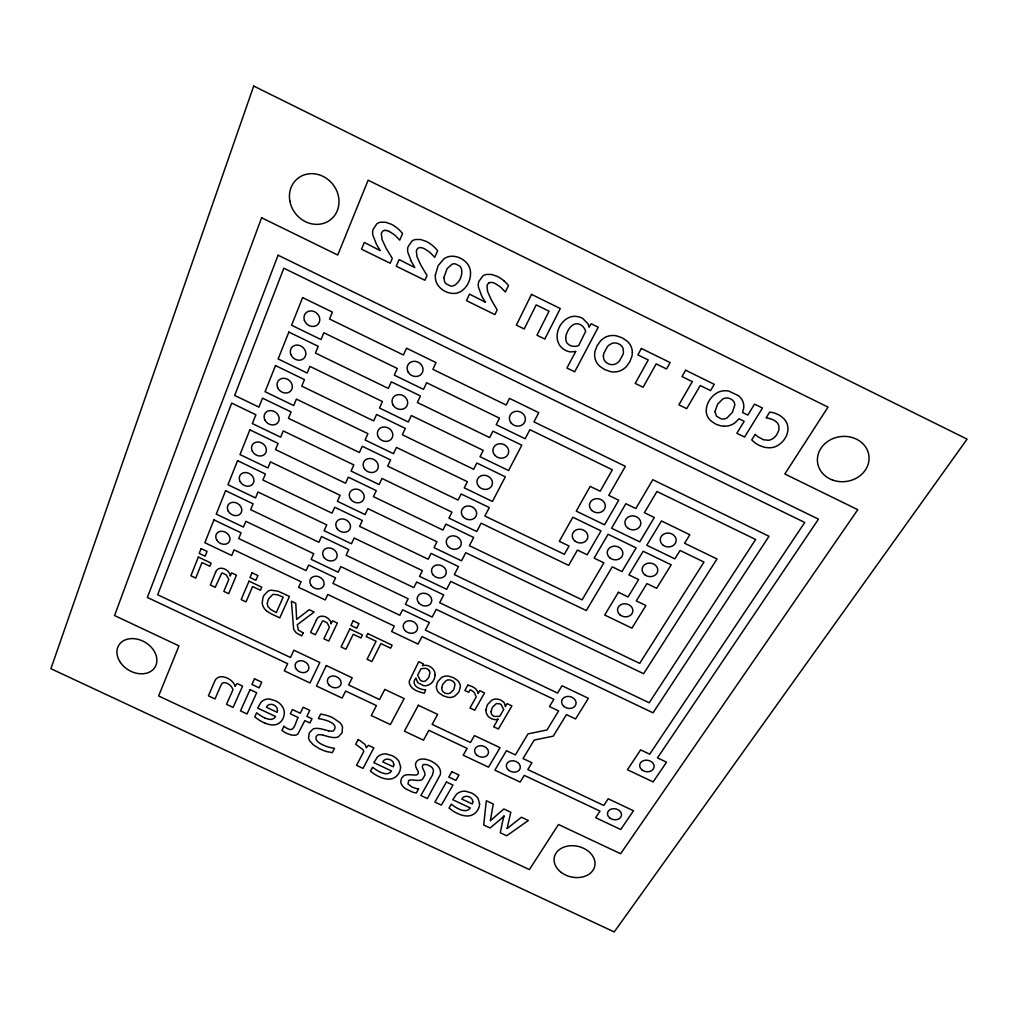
<?xml version="1.0" encoding="UTF-8"?>
<svg xmlns="http://www.w3.org/2000/svg" width="1018" height="1018" viewBox="0 0 1018 1018"><rect width="100%" height="100%" fill="white"/><g stroke="black" fill="none" stroke-linecap="round" stroke-linejoin="round"><path stroke-width="1.5" d="M490.358 820.559L493.259 803.991L486.311 800.733L483.703 825L490.103 828.003L498.616 820.89A102.067 79.811 19.1 0 0 503.961 816.003M507.117 828.423L510.781 812.237L503.846 808.966L490.472 820.61M418.525 789.039L416.324 792.958L414.059 792.551A20.869 16.186 19.1 0 1 412.621 792.144L405.508 788.721A13.87 10.74 19.2 0 1 403.726 787.245L402.644 786.074A10.46 8.08 19.3 0 1 401.576 784.458A9.696 7.495 19.3 0 1 400.761 781.519L401.588 778.146L403.637 775.92A8.271 6.388 19.4 0 1 405.635 775.042A10.282 7.953 19.3 0 1 408.205 774.711A25.195 19.38 19.1 0 1 411.196 774.813L413.27 774.978A14.965 11.669 19.5 0 0 415.306 775.029A5.217 4.047 19.3 0 0 416.947 774.736A2.596 2.011 19.2 0 0 417.787 774.138L418.156 773.476A3.576 2.774 19.3 0 0 418.245 772.293A9.315 7.228 19.5 0 0 417.66 770.575A39.88 30.756 20.4 0 0 417.329 769.888L416.718 768.705A16.11 12.585 18.7 0 1 415.84 766.707A9.022 7.037 19 0 1 415.522 764.531A7.215 5.624 19 0 1 415.624 763.653L416.184 762.215A8.182 6.375 19 0 1 417.889 760.357L418.207 760.141A8.119 6.337 19 0 1 419.696 759.466L420.994 759.148A9.442 7.368 19 0 1 422.457 759.008L424.659 759.135A15.028 11.694 18.9 0 1 426.478 759.466L429.749 760.522A22.841 17.739 18.9 0 1 431.925 761.528L435.386 763.678A15.143 11.783 18.8 0 1 437.549 765.638L438.771 767.203A12.432 9.684 18.8 0 1 439.903 769.366A13.005 10.116 18.8 0 1 440.463 771.631L440.527 772.777A15.346 11.949 18.9 0 1 440.361 774.533L427.356 798.57L420.892 795.529L432.561 774.838L433.452 770.639A7.533 5.866 18.9 0 0 433.235 769.659A6.604 5.141 18.8 0 0 431.976 767.547A7.05 5.484 18.8 0 0 431.11 766.719L427.064 764.62L423.781 764.48A2.812 2.189 18.9 0 0 423.017 764.963L422.826 765.192A3.678 2.863 18.9 0 0 422.381 766.783L422.406 766.999A10.155 7.928 18.7 0 0 422.966 768.768A41.827 32.843 17.5 0 0 423.386 769.71L423.87 770.69A14.99 11.631 19.4 0 1 424.684 772.777A10.613 8.233 19.3 0 1 424.964 775.016L422.495 779.317A7.597 5.892 19.1 0 1 420.218 780.246A9.226 7.177 19.2 0 1 417.66 780.412A40.44 31.736 19.6 0 1 415.026 780.208L412.774 779.979A10.345 7.979 19.1 0 0 410.75 779.928A4.861 3.754 19.2 0 0 409.109 780.31A2.939 2.265 19.3 0 0 408.625 780.602L408.014 783.924L411.781 786.901A22.472 17.484 19.1 0 0 418.525 789.026M575.704 351.477L566.924 368.02L574.699 371.825L598.228 327.223L591.203 323.762L589.129 326.918M235.196 686.145L237.092 683.536L242.589 686.119L233.097 707.421L226.518 704.329L233.02 689.619L231.76 687.188A9.938 7.686 27.5 0 0 229.953 685.152A8.882 6.872 27.4 0 0 226.874 683.205L224.482 682.62A3.423 2.66 27.5 0 0 223.591 682.696L222.509 683.167A5.981 4.632 27.4 0 0 221.479 684.312A20.525 15.906 26.9 0 0 220.741 685.776L215.014 698.933L208.423 695.841L214.429 681.895A28.619 22.192 26.9 0 1 215.332 680.049A9.925 7.686 27.6 0 1 216.376 678.726A11.198 8.678 27.5 0 1 216.923 678.255L217.788 677.67A8.64 6.693 27.6 0 1 218.73 677.237A8.78 6.808 27.6 0 1 221.44 676.715A9.747 7.546 27.6 0 1 224.393 677.11A13.323 10.307 27.5 0 1 230.335 679.935A12.572 9.735 27.5 0 1 234.191 684.058A11.313 8.755 27.5 0 1 235.094 686.094M507.231 828.474L521.407 817.238L528.329 820.495L506.684 835.778L500.283 832.775L502.37 822.646A107.615 82.153 11.6 0 1 504.075 816.054M575.577 351.414L570.882 351.884A11.707 10.982 16.2 0 1 568.935 351.604L566.326 350.739A15.397 14.481 16.1 0 1 560.943 346.909A14.074 13.234 16.3 0 1 559.556 345.127C553.092 334.922 560.18 319.461 571.645 316.649A13.883 13.094 15.9 0 1 576.213 316.407L576.977 316.509A15.995 15.079 15.9 0 1 582.729 318.443L587.882 323.711A12.636 11.923 15.7 0 1 588.989 326.842M723.887 426.211L724.689 426.224A15.423 13.985 -1.9 0 0 732.146 424.493L733.52 423.743A18.782 17.052 -1.9 0 0 735.492 422.368L739.004 418.767L744.183 421.312L736.854 433.261L744.565 437.04L762.469 408.027L754.529 404.121L747.823 415.077L742.58 412.494L743.7 408.142A17.777 16.135 -2.3 0 0 743.789 406.029L743.751 405.329A15.499 14.074 -2.5 0 0 741.104 398.382L740.646 397.822A17.688 16.059 -2.3 0 0 738.508 395.697L728.71 391.077A16.861 15.321 -2.2 0 0 725.096 390.747L724.218 390.772A15.066 13.692 -2.3 0 0 719.993 391.561A15.995 14.532 -2.3 0 0 717.626 392.541C710.806 396.231 705.818 403.942 706.237 411.806A15.906 14.443 -1.7 0 0 706.645 414.122A15.308 13.896 -1.7 0 0 708.235 417.698L708.681 418.36A16.886 15.321 -1.8 0 0 710.933 420.879L714.725 423.513A24.826 22.561 -2.6 0 0 717.308 424.722L720.629 425.766A17.344 15.741 -2 0 0 723.887 426.211M323.393 735.263L326.803 736.205A45.937 36.279 23.5 0 0 331.423 737.299L333.599 737.566A12.191 9.518 23 0 0 335.622 737.528A9.2 7.177 22.9 0 0 338.37 736.803L342.124 732.744L342.532 727.157A11.173 8.729 23 0 0 341.386 724.574A12.903 10.065 23.1 0 0 339.897 722.653L332.81 717.754A34.994 27.104 23.2 0 0 327.312 715.603A39.32 30.4 23.1 0 0 324.895 714.903L320.645 714.051L318.405 718.619C323.991 719.319 339.923 723.111 333.573 730.759A5.166 4.034 23.1 0 1 331.957 731.166L331.334 731.178A10.867 8.5 23.2 0 1 328.585 730.809M265.138 723.174L263.7 722.551A33.276 25.959 25.6 0 1 258.356 719.573L254.78 716.901L256.663 712.804A38.124 29.853 25.6 0 0 260.57 715.59A27.193 21.213 25.7 0 0 264.476 717.766M389.36 231.519L393.839 234.394A33.416 30.54 44 0 1 395.824 236.074L399.743 240.133L402.568 233.529A31.749 29.089 44.7 0 0 397.962 228.745A33.047 30.273 44.6 0 0 394.819 226.314A27.117 24.877 45 0 0 391.141 224.164L385.504 222.229L380.465 222.217A10.804 9.938 46.7 0 0 376.813 223.845L373.059 229.495A11.669 10.727 46.6 0 0 372.639 233.211A17.268 15.906 46.4 0 0 372.881 235.133L376.406 244.18A126.028 120.493 50.8 0 0 378.162 247.221L380.108 250.39M485.115 302.079L469.502 294.113L466.46 300.641L494.913 314.6L497.191 309.892L492.597 302.104A105.643 102.424 17.8 0 1 491.07 299.343L487.533 291.326L487.037 285.765A6.248 5.892 32.1 0 1 487.673 284.264L488.335 283.424A3.678 3.461 32.5 0 1 488.716 283.106M380.045 250.517L364.304 242.475L361.517 249.181L390.225 263.255L392.299 258.419L387.464 250.492A107.246 102.245 48.2 0 1 385.86 247.692L382.055 239.51L381.343 233.835A6.375 5.866 46.2 0 1 381.915 232.282L382.552 231.417A3.741 3.448 46.5 0 1 382.921 231.099A4.212 3.881 46.4 0 1 384.715 230.412M266.411 610.711L269.325 612.76A32.665 26.57 28.2 0 0 272.697 614.528L279.785 617.901L289.43 596.408L278.016 591.191L271.233 590.186A10.193 8.246 28.3 0 0 268.001 591.14L263.967 595.339A24.725 20.016 27.6 0 0 262.911 597.757L262.237 602.936A13.387 10.816 28.1 0 0 262.86 605.672A11.325 9.137 28.2 0 0 266.398 610.724M485.179 301.952L483.321 298.834A124.005 120.824 16.7 0 1 481.654 295.856L478.435 286.987A16.95 15.995 32.1 0 1 478.282 285.104A11.453 10.791 32.8 0 1 478.829 281.477L482.825 275.98A10.6 9.989 33 0 1 486.566 274.415L491.656 274.453L497.28 276.387A26.633 24.992 31.5 0 1 500.92 278.512A32.474 30.413 31.4 0 1 503.999 280.892M411.259 261.295L407.836 252.311A17.141 15.957 42.8 0 1 407.62 250.39A11.58 10.765 43.1 0 1 408.091 246.7L411.921 241.113A10.727 9.964 43.3 0 1 415.599 239.497L420.65 239.523L426.3 241.457A26.926 24.941 41.5 0 1 429.965 243.595A32.818 30.336 41.1 0 1 433.083 246A31.533 29.153 41.2 0 1 437.651 250.772L434.711 257.325L430.843 253.291A33.187 30.616 40.5 0 0 428.871 251.624L424.417 248.748A12.229 11.338 42 0 0 421.974 247.819A6.299 5.853 42.6 0 0 419.772 247.628A4.187 3.894 42.9 0 0 417.953 248.316A3.716 3.448 43 0 0 417.584 248.647L416.935 249.499A6.324 5.879 42.7 0 0 416.337 251.026L416.986 256.663L420.701 264.795A106.483 102.525 41.5 0 0 422.279 267.581L427.026 275.471L424.888 280.255L396.269 266.22L399.132 259.577L414.835 267.594L412.977 264.311A125.061 120.875 44.1 0 1 411.259 261.295M429.392 670.913L429.698 671.664A6.426 5.217 20.3 0 1 429.914 672.771L429.011 676.741A22.829 18.515 21.1 0 1 428.463 677.823L425.804 680.749A5.675 4.594 20.3 0 1 424.875 681.169L424.162 681.347A3.678 2.978 20.2 0 1 422.025 681.131L421.554 680.927A5.294 4.288 20.2 0 1 420.141 680.024L417.634 675.188L421.083 668.673L425.435 668.342A5.51 4.479 20.2 0 1 427.407 669.017L427.916 669.335A4.263 3.461 20.2 0 1 429.392 670.913M264.489 717.754A15.359 11.923 25.6 0 0 267.899 719.026L269.108 719.268A7.966 6.172 25.5 0 0 270.979 719.344A6.63 5.141 25.5 0 0 272.977 718.873L273.295 718.721A7.062 5.472 25.5 0 0 274.16 718.174L275.585 716.507L257.707 708.121L260.761 702.56A16.708 12.967 25.3 0 1 262.606 700.868L264.642 699.735A10.714 8.322 25.6 0 1 266.283 699.239A10.574 8.208 25.6 0 1 269.808 699.099L275.522 700.817A14.379 11.16 25.5 0 1 280.014 703.807A12.954 10.053 25.5 0 1 282.52 706.81C286.885 713.274 282.788 723.773 274.847 724.803A12.89 9.976 25.4 0 1 271.539 724.88L269.439 724.536A21.365 16.593 25.5 0 1 265.138 723.174M328.585 730.822A53.33 42.311 23.7 0 1 325.887 730.122A59.349 45.288 22.7 0 0 320.492 728.773L318.15 728.43A13.794 10.689 23.3 0 0 315.949 728.392A9.137 7.088 23.4 0 0 312.997 729.079L309.307 732.82L308.543 737.948A10.804 8.373 23.3 0 0 309.574 740.659L313.188 744.731L318.901 748.408A36.572 28.606 23 0 0 320.594 749.235A34.167 26.697 23 0 0 326.803 751.602L332.326 752.633L334.515 748.319L329.921 747.454A30.616 23.948 23 0 1 322.871 744.909A20.818 16.224 23 0 1 319.779 743.216L318.43 742.237A9.556 7.419 23.1 0 1 317.323 741.18L317.082 740.913A5.93 4.594 23.2 0 1 316 738.877L316.051 737.007A7.037 5.459 23.1 0 1 316.458 736.116L317.896 734.92A4.925 3.817 23.2 0 1 318.723 734.716L320.339 734.691A15.385 11.885 23.1 0 1 323.393 735.263M386.916 230.577A12.305 11.313 45.5 0 1 389.36 231.519M384.715 230.399A6.337 5.841 46.2 0 1 386.916 230.602M503.986 280.917A31.189 29.217 31.4 0 1 508.478 285.613L505.361 292.051L501.569 288.069A32.843 30.667 31.1 0 0 499.622 286.402L495.206 283.564A12.089 11.376 31.7 0 0 492.776 282.635A6.223 5.866 32.2 0 0 490.561 282.431A4.136 3.907 32.5 0 0 488.716 283.106M769.723 418.563A19.266 17.217 -4 0 1 773.451 420.001A12.903 11.542 -4.5 0 1 776.747 422.305A9.417 8.424 -4.8 0 1 778.732 425.486L779.012 428.998A12.292 11.007 -4.6 0 1 778.643 430.716L776.849 434.47A15.27 13.679 -4.3 0 1 773.985 437.791L771.809 439.242A9.429 8.437 -4.4 0 1 770.893 439.649A8.984 8.029 -4.4 0 1 768.45 440.272L763.462 439.751L758.003 436.773A31.609 28.339 -6.2 0 1 755.216 434.33L751.729 439.941L754.771 442.652A26.43 23.669 -5.1 0 0 759.899 445.655L763.373 446.94A21.76 19.469 -4.8 0 0 766.02 447.526L768.654 447.767A16.326 14.583 -4.5 0 0 772.942 447.386A14.761 13.183 -4.4 0 0 775.423 446.635C784.102 443.097 790.668 432.268 786.85 423.106A17.421 15.588 -4.8 0 0 783.58 418.436L781.048 416.311A20.105 17.98 -4.6 0 0 778.274 414.644A23.834 21.302 -4.2 0 0 769.684 412.074L766.083 417.902A21.709 19.393 -3.8 0 1 769.71 418.576M472.785 801.637L472.314 804.004L461.765 799.041C464.221 794.116 472.683 796.305 472.785 801.637M714.941 411.666L716.583 416.273L721.253 418.869A7.317 6.63 -1.7 0 0 724.752 418.831L725.198 418.716A8.704 7.902 -1.7 0 0 726.941 418.004L732.451 412.303L734.805 405.011A8.793 7.991 -2.4 0 0 734.525 403.281L734.385 402.886A7.342 6.668 -2.5 0 0 732.222 399.909L731.077 399.171A9.9 8.997 -2.3 0 0 729.779 398.572L728.455 398.178A7.342 6.668 -2.5 0 0 724.918 398.229L724.485 398.343A8.729 7.928 -2.4 0 0 722.716 399.069L717.588 404.248L714.941 411.666M632.343 352.215L632.28 353.92A20.029 18.757 9.6 0 1 631.86 356.554L629.76 361.861L626.401 366.531A20.169 18.871 9.8 0 1 624.403 368.351L622.24 369.814A15.83 14.786 9.4 0 1 614.948 371.952L614.07 371.964A17.484 16.352 9.4 0 1 610.456 371.595L604.845 369.649L600.035 366.493A17.573 16.441 9.7 0 1 597.642 363.897L597.146 363.21A16.034 14.99 9.9 0 1 594.69 356.3L594.677 353.755A20.016 18.718 9.3 0 1 595.059 351.134L597.082 345.815L600.391 341.081A20.195 18.897 9.1 0 1 602.376 339.223L604.539 337.721A15.855 14.863 9.5 0 1 611.894 335.507L612.785 335.495A17.51 16.39 9.5 0 1 616.45 335.838L622.138 337.811L626.999 341.03A17.599 16.466 9.2 0 1 629.404 343.664L629.887 344.364A16.072 15.041 9 0 1 632.293 351.375L632.343 352.215M400.596 766.885C400.608 772.611 396.295 778.414 390.403 779.037A12.789 9.913 20.4 0 1 387.056 779.075L384.944 778.732A21.213 16.479 20.4 0 1 380.643 777.37L379.218 776.747A33.034 25.768 20.4 0 1 373.95 773.807L370.463 771.173L372.563 767.216A37.844 29.637 20.3 0 0 376.38 769.964A26.99 21.06 20.4 0 0 380.248 772.102A15.245 11.847 20.5 0 0 383.646 773.362L384.855 773.604A7.915 6.133 20.4 0 0 386.751 773.693A6.579 5.103 20.4 0 0 388.812 773.247L389.13 773.107A7.011 5.434 20.4 0 0 390.034 772.586L391.561 770.982L373.861 762.66L377.22 757.29A16.581 12.865 20.2 0 1 379.18 755.661L381.292 754.567A10.638 8.259 20.4 0 1 382.984 754.109A10.498 8.157 20.4 0 1 386.573 754.007L392.274 755.725A14.277 11.083 20.4 0 1 396.676 758.665A12.865 9.989 20.4 0 1 399.069 761.604L400.596 766.885M277.456 710.36L277.163 712.32L266.449 707.281C268.739 701.656 277.723 704.863 277.456 710.36M436.429 686.361L436.442 687.354A10.918 8.831 19 0 0 437.193 690.229A9.989 8.068 19 0 0 439.331 693.182L443.364 695.867L448.073 697.33A9.964 8.055 18.9 0 0 451.89 697.203A10.88 8.806 18.9 0 0 454.83 696.07L458.304 692.736A21.429 17.344 19.4 0 0 459.194 691.197L460.327 686.666A10.969 8.882 18.9 0 0 459.78 683.778A9.964 8.068 18.9 0 0 457.438 680.342L453.354 677.632L448.582 676.143A9.951 8.055 19 0 0 444.739 676.27A11.007 8.92 19 0 0 441.379 677.695L438.109 681.207A21.327 17.255 18.5 0 0 437.307 682.773L436.429 686.361M441.736 687.964L441.761 688.893A6.579 5.319 18.9 0 0 442.054 690.051L442.296 690.573A4.988 4.034 19 0 0 444.09 692.495L444.65 692.825A6.426 5.192 19 0 0 445.566 693.233L445.884 693.347A4.988 4.034 19 0 0 448.607 693.576L449.192 693.436A6.528 5.281 19 0 0 450.363 692.978L453.379 690.013A20.729 16.797 19.6 0 0 454.003 688.931L454.97 684.643A6.401 5.192 19 0 0 454.69 683.511L454.575 683.243A5.001 4.059 18.9 0 0 452.895 681.233L450.49 680.1A5.001 4.059 18.9 0 0 447.755 680.011L447.462 680.088A6.452 5.217 18.9 0 0 446.304 680.533L443.148 683.778A20.564 16.632 18.3 0 0 442.563 684.885L441.736 687.964M603.407 355.944L603.458 357.382A8.78 8.208 9.7 0 0 603.738 358.718A8.068 7.533 9.8 0 0 606.843 362.93L607.657 363.426A9.989 9.34 9.6 0 0 608.98 364.037L609.438 364.189A8.208 7.673 9.7 0 0 614.427 364.329A8.793 8.22 9.7 0 0 616.183 363.63L617.862 362.51A13.641 12.776 10.1 0 0 619.466 360.97L623.054 354.391A13.896 13.018 10 0 0 623.461 352.241L623.067 348.487A7.622 7.139 9 0 0 621.744 346.184A8.755 8.195 9.2 0 0 619.249 344.186A10.193 9.544 9.3 0 0 617.913 343.562A8.818 8.259 9.2 0 0 615.152 342.951A7.673 7.19 9.2 0 0 611.971 343.397L608.968 345.127A13.908 13.005 8.7 0 0 607.377 346.68L603.827 353.297A13.819 12.916 8.9 0 0 603.445 355.435L603.407 355.944M393.775 764.76L393.419 766.796L382.755 761.922C385.16 756.705 393.877 759.326 393.775 764.76M267.327 603.407L267.658 605.837A5.777 4.67 28.1 0 0 268.179 606.906L270.877 609.604L276.298 612.569L283.169 597.172L277.812 594.843L273.74 594.347A5.612 4.543 28.2 0 0 272.659 594.614L268.828 598.533A26.226 21.225 27.3 0 0 268.128 600.06L267.327 603.407M565.703 337.734L565.957 340.559A7.47 7.011 16 0 0 567.102 342.977A7.011 6.592 16 0 0 568.375 344.3L569.151 344.86A8.768 8.233 15.9 0 0 572.409 346.145A10.714 10.078 15.9 0 0 574.47 346.349A11.554 10.88 15.9 0 0 578.669 345.586L585.655 331.372A12.801 12.051 16.1 0 0 583.836 327.643L583.085 326.727A9.404 8.869 15.7 0 0 580.336 324.64L579.077 324.131A6.961 6.566 15.6 0 0 574.852 324.068L574.445 324.208A8.424 7.94 15.4 0 0 572.829 325.009L571.251 326.218A15.397 14.481 14.5 0 0 569.749 327.872L568.349 329.947A27.97 26.264 12.7 0 0 567.395 331.728L566.288 334.566A17.013 15.995 14.4 0 0 565.893 336.194L565.703 337.734M435.284 275.28L435.424 278.652A16.326 15.257 37.6 0 0 435.946 281.07A14.863 13.883 37.6 0 0 437.676 284.824C441.227 290.232 447.78 293.655 454.257 293.426A15.448 14.43 37.3 0 0 458.991 292.382A16.53 15.435 37.5 0 0 461.154 291.275C467.402 287.216 470.965 279.466 470.52 272.086A17.001 15.906 38 0 0 469.909 268.777A15.219 14.252 37.9 0 0 467.707 264.235C463.852 258.979 457.12 255.696 450.58 256.294A14.672 13.743 38.3 0 0 446.647 257.338A16.81 15.741 38 0 0 443.823 258.954L438.173 265.609L435.284 275.28M485.955 709.813L485.942 710.322A12.878 10.371 16.4 0 0 486.26 712.791L487.24 715.043A8.729 7.024 16.5 0 0 489.633 717.575L490.536 718.161A10.854 8.742 16.5 0 0 491.999 718.899L494.621 719.599A5.879 4.721 16.5 0 0 496.657 719.497L498.196 718.975L493.666 726.763L498.4 729.015L511.901 705.907L507.117 703.629L505.361 706.645L504.457 703.26A6.872 5.548 16.4 0 0 503.185 701.707L501.352 700.435A10.778 8.691 16.5 0 0 499.825 699.735L497.904 699.188A7.622 6.159 16.5 0 0 494.672 699.175L493.336 699.544A10.549 8.513 16.4 0 0 491.669 700.333L487.915 704.163A23.745 19.113 15.9 0 0 487.075 705.69L485.955 709.813M443.899 277.558L444.548 281.592A6.477 6.044 37.4 0 0 446.304 283.946L450.376 285.943A6.528 6.095 37.3 0 0 453.659 285.74C459.551 282.877 463.012 275.064 461.459 268.739A6.553 6.146 38.1 0 0 459.538 265.94L455.428 263.929A6.541 6.121 38.2 0 0 452.132 264.146L447.106 268.612L443.899 277.558M491.07 711.582L491.058 712.193A6.782 5.459 16.4 0 0 491.249 713.313L491.669 714.292A4.225 3.398 16.5 0 0 493.196 715.807A4.912 3.957 16.5 0 0 494.659 716.443L499.736 716.316L503.732 709.444L501.111 704.71A5.497 4.428 16.5 0 0 499.723 703.807L496.364 703.565L492.928 706.746A24.686 19.851 15.6 0 0 492.114 708.172L491.07 711.582M479.593 804.016C479.376 809.781 474.77 815.303 468.904 815.876A12.763 9.836 17 0 1 465.519 815.889L463.394 815.545A21.162 16.352 17 0 1 459.105 814.184L457.693 813.56A32.97 25.577 16.9 0 1 452.463 810.646L449.04 808.038L451.292 804.169A37.781 29.407 16.8 0 0 455.059 806.892A26.939 20.894 17 0 0 458.876 809.017A15.206 11.758 17.1 0 0 462.274 810.264L463.483 810.506A7.902 6.083 17.1 0 0 465.404 810.608A6.566 5.065 17.1 0 0 467.491 810.188L467.809 810.048A6.999 5.383 17.1 0 0 468.738 809.539L470.341 807.974L452.755 799.715L456.331 794.46A16.555 12.776 16.9 0 1 458.354 792.882L460.53 791.826A10.613 8.195 17.1 0 1 462.261 791.368A10.473 8.093 17.1 0 1 465.875 791.291L471.563 793.009A14.252 10.994 17 0 1 475.915 795.936A12.84 9.913 17 0 1 478.231 798.825L479.593 804.016M435.106 675.074C434.826 679.935 431.352 684.999 426.275 685.661A7.775 6.286 20.2 0 1 423.526 685.585L417.698 682.62L415.942 678.026C410.089 685.089 419.556 689.797 425.639 689.81L424.404 693.233C418.767 691.896 411.666 689.95 409.554 683.892A9.773 7.889 20.3 0 1 409.376 680.838L418.742 661.687L423.412 663.901L422.445 665.721C428.324 663.698 435.488 668.75 435.106 675.074M253.698 86.059L50.9 668.699L614.236 931.941L967.1 439.14L253.698 86.059M261.601 217.75L114.563 615.559L178.977 645.883L158.617 695.981L529.373 869.588L558.488 824.504L620.598 853.733L857.767 509.7L784.827 473.981L828.016 407.111L368.134 180.199L337.747 255.034L261.601 217.75M278.092 255.2L147.356 597.464L287.636 663.672L284.315 670.849L310.032 682.976L319.83 662.489L293.858 650.222L290.499 657.488L157.675 594.741L231.71 403.103L255.887 414.746L252.362 423.577L280.65 437.18L283.233 430.919L353.831 464.908L351.057 471.054L379.103 484.555L381.954 478.447L451.979 512.156L448.951 518.149L476.768 531.549L481.12 523.201L568.668 565.372L577.435 550.064L587.182 554.772L601.014 530.862L572.829 517.233L559.302 541.321L569.062 546.03L564.366 554.314L484.873 516.011L489.289 507.549L461.167 493.984L458.087 500.08L387.693 466.142L390.581 459.932L362.243 446.266L359.418 452.514L288.45 418.296L291.084 411.946L262.504 398.153L258.928 407.111L234.674 395.429L283.831 268.218L804.742 522.476L649.7 754.185L640.615 749.872L627.444 769.735L653.111 781.913L666.535 762.189L657.475 757.888L818.459 519.167L278.092 255.2M201.131 548.6L199.21 553.41L205.127 556.222L207.048 551.412L201.131 548.6M198.345 557.075L190.888 575.781L195.761 578.084L201.997 562.547L209.848 566.262L211.12 563.145L198.345 557.075M213.945 519.893L204.847 542.721L231.71 555.497L234.025 549.873L301.086 581.762L298.592 587.284L325.251 599.958L327.809 594.474L394.348 626.121L391.625 631.516L418.08 644.089L421.986 636.594L553.843 699.315L549.478 706.556L558.627 710.895L546.997 729.97L528.011 733.889L515.375 754.923L506.442 750.699L494.863 770.155L520.147 782.078L524.245 775.36L600.009 811.117L595.657 817.696L620.726 829.517L633.489 810.761L608.179 798.799L603.763 805.454L527.795 769.57L531.956 762.762L523.023 758.55L534.246 740.035L553.232 736.154L566.453 714.623L575.59 718.962L588.391 698.31L562.025 685.75L557.61 693.08L425.359 630.117L429.329 622.52L402.606 609.795L399.845 615.266L332.962 583.416L335.571 577.842L308.645 565.015L306.113 570.627L238.721 538.535L241.075 532.821L213.945 519.893M225.602 490.676L216.261 514.115L243.455 527.082L245.847 521.318L313.748 553.703L311.19 559.378L338.18 572.243L340.814 566.606L408.193 598.749L405.393 604.285L432.179 617.061L436.188 609.362L653.034 712.829L769.023 536.282L652.793 479.694L635.83 508.529L625.866 503.694L611.576 528.215L639.749 541.856L654.332 517.5L644.381 512.678L656.941 491.49L755.649 539.489L649.217 702.776L439.649 602.72L443.721 594.919L416.667 581.991L413.83 587.602L346.107 555.255L348.78 549.542L321.51 536.511L318.914 542.276L250.657 509.674L253.088 503.808L225.602 490.676M237.576 460.67L227.968 484.746L255.518 497.917L257.974 491.987L326.753 524.894L324.118 530.722L351.452 543.79L354.162 538.013L422.394 570.653L419.531 576.341L446.647 589.307L450.77 581.405L643.618 673.7L717.016 558.971L684.567 543.243L689.835 534.73L661.445 520.962L646.786 545.266L674.87 558.857L680.075 550.471L703.985 562.063L639.698 663.367L454.321 574.585L458.507 566.568L431.11 553.436L428.184 559.213L359.596 526.357L362.332 520.478L334.718 507.244L332.046 513.161L262.911 480.038L265.405 474.019L237.576 460.67M249.868 429.838L240.006 454.575L267.912 467.962L270.432 461.867L340.101 495.308L337.403 501.289L365.093 514.574L367.867 508.631L436.989 541.805L434.037 547.633L461.51 560.816L465.735 552.698L586.304 610.571L612.238 566.861L621.96 571.543L636.148 547.862L608.051 534.272L594.156 558.131L603.89 562.827L582.118 599.844L469.387 545.686L473.688 537.466L445.935 524.117L442.932 530.047L373.453 496.657L376.266 490.625L348.296 477.162L345.547 483.245L275.509 449.587L278.067 443.403L249.868 429.838M275.496 365.577L265.074 391.714L293.731 405.546L296.391 399.107L367.931 433.668L365.08 439.98L393.495 453.697L396.422 447.424L467.377 481.692L464.259 487.864L492.457 501.467L505.322 476.806L476.831 463.012L473.663 469.273L402.326 434.775L405.304 428.4L376.584 414.491L373.682 420.918L301.761 386.14L304.458 379.599L275.496 365.577M288.858 332.072L278.143 358.947L307.181 373.021L309.917 366.404L382.424 401.537L379.498 408.027L408.294 421.986L411.31 415.535L483.219 450.376L480.012 456.713L508.58 470.545L521.814 445.184L492.928 431.161L489.671 437.6L417.38 402.517L420.447 395.964L391.319 381.826L388.342 388.431L315.44 353.055L318.227 346.324L288.858 332.072M302.613 297.587L291.581 325.251L321.026 339.554L323.839 332.746L397.338 368.491L394.322 375.171L423.526 389.36L426.618 382.73L499.507 418.169L496.211 424.684L525.161 438.758L529.894 429.685L612.34 469.794L600.175 491.223L590.173 486.375L576.252 511.125L604.514 524.804L618.728 500.232L608.739 495.384L625.37 466.346L533.966 421.859L538.776 412.659L509.496 398.394L506.15 405.024L432.866 369.343L436.009 362.586L406.5 348.207L403.433 355.002L329.527 319.016L332.39 312.093L302.613 297.587M215.549 572.37L210.37 585.006L215.243 587.322L221.619 573.325A2.176 1.756 30.8 0 1 222.395 573.058L226.34 574.966L228.808 579.458L223.833 591.394L228.694 593.698L236.469 575.17L231.57 572.841L230.221 576.086C229.966 569.227 218.107 564.43 215.549 572.37M252.019 572.778L249.995 577.524L255.874 580.324L257.91 575.577L252.019 572.778M249.041 581.138L241.164 599.602L246.025 601.892L252.604 586.559L260.43 590.262L261.766 587.182L249.041 581.138M254.487 678.764L251.93 684.452L259.132 687.837L261.715 682.162L254.487 678.764M250.059 689.631L240.49 710.882L247.056 713.974L256.689 692.749L250.059 689.631M303.097 632.903L301.722 635.894L296.123 632.789L293.655 629.315L291.402 601.244L295.78 603.318L296.658 619.415L309.23 609.706L314.155 612.047L297.269 624.759L298.376 630.053L303.097 632.903M316.318 620.166L310.566 632.471L315.389 634.761L322.413 621.145A2.151 1.743 25.7 0 1 323.202 620.878L327.109 622.774L329.425 627.19L323.915 638.795L328.738 641.086L337.352 623.054L332.492 620.751L330.99 623.894C330.863 616.972 319.079 612.543 316.318 620.166M283.92 726.279L281.948 730.44L283.386 731.446A24.814 19.317 24.5 0 0 284.06 731.878A27.041 21.073 24.5 0 0 287.241 733.596L291.861 735.174L295.525 735.161A6.668 5.166 24.4 0 0 296.518 734.831A6.859 5.306 24.4 0 0 297.981 733.825L304.815 720.617L309.917 723.009L311.992 718.759L306.889 716.354L309.79 710.36L303.16 707.243L300.272 713.249L292.37 709.533L290.334 713.809L298.223 717.525C295.691 720.4 294.838 732.68 288.107 728.863A16.072 12.496 24.6 0 1 285.893 727.641A21.442 16.708 24.6 0 1 283.92 726.279M326.307 665.556L316.458 686.005L342.099 698.094L345.611 691.044L376.431 705.589L371.265 715.565L390.39 724.587L404.146 698.552L384.791 689.402L379.549 699.544L348.652 684.949L352.203 677.797L326.307 665.556M353.17 620.827L350.93 625.446L356.758 628.221L359.01 623.601L353.17 620.827M349.823 628.971L341.106 646.939L345.916 649.229L353.208 634.29L360.957 637.968L362.433 634.965L349.823 628.971M531.511 294.393L516.368 325.124L524.219 328.967L536.193 304.878L549.058 311.203L536.957 335.215L544.795 339.07L560.294 308.556L531.511 294.393M367.714 633.578L366.226 636.594L376.075 641.276L367.078 659.257L371.888 661.522L380.923 643.58L390.607 648.173L392.134 645.183L367.714 633.578M358.043 739.73L355.702 744.273L362.866 749.579A7.737 6.006 21.7 0 1 363.744 751.526L356.529 765.332L363.044 768.386L373.861 747.848L368.427 745.291L366.353 747.797L365.996 746.69A9.493 7.393 21.8 0 0 364.686 744.196L359.825 740.468A13.463 10.46 21.8 0 0 358.234 739.793L358.043 739.73M418.334 705.258L404.401 731.191L423.475 740.175L428.883 730.339L467.122 748.395L463.203 755.216L488.538 767.165L500.054 747.683L474.464 735.594L470.494 742.504L432.154 724.396L437.651 714.394L418.334 705.258M641.404 348.461L637.879 354.875L648.237 359.965L635.207 383.404L643.071 387.26L656.19 363.871L666.535 368.961L670.149 362.612L641.404 348.461M467.847 685.101L464.857 690.471L468.7 692.291L470.061 689.848A5.459 4.416 17.9 0 1 471.194 690.28L473.052 691.4A7.062 5.701 17.9 0 1 474.426 692.787L476.233 696.885L469.972 707.994L474.732 710.246L484.555 692.927L479.758 690.649L478.04 693.678C477.735 688.473 472.225 686.221 467.847 685.101M451.877 771.695L448.785 777.065L455.873 780.412L458.978 775.029L451.877 771.695M446.444 781.989L434.902 802.108L441.367 805.136L452.972 785.056L446.444 781.989M685.636 370.221L681.984 376.558L692.316 381.635L678.866 404.82L686.705 408.663L700.231 385.529L710.551 390.607L714.267 384.32L685.636 370.221M618.41 592.285L604.679 615.05L631.923 628.131L645.934 605.532L636.301 600.9L646.939 583.594L656.635 588.277L671.193 564.812L643.172 551.26L628.908 574.89L638.617 579.586L628.042 596.93L618.41 592.285M289.825 200.89A26.366 23.707 51.2 0 0 330.201 219.977A26.366 23.707 51.2 0 0 322.617 176.178A26.366 23.707 51.2 0 0 289.825 200.89M832.52 480.012A25.895 22.6 -7.8 0 0 868.952 456.039A25.895 22.6 -7.8 0 0 828.219 441.099A25.895 22.6 -7.8 0 0 832.52 480.012M561.402 872.541A20.691 15.664 12.8 0 0 594.716 866.28A20.691 15.664 12.8 0 0 567.522 846.111A20.691 15.664 12.8 0 0 561.402 872.541M120.417 662.463A21.162 16.161 30.8 0 0 154.914 667.324A21.162 16.161 30.8 0 0 135.419 638.82A21.162 16.161 30.8 0 0 120.417 662.463M609.922 818.09A7.101 5.497 11.2 0 0 621.425 815.762A7.101 5.497 11.2 0 0 612.136 808.826A7.101 5.497 11.2 0 0 609.922 818.09M478.727 486.388A7.877 6.948 20.9 0 0 491.987 485.331A7.877 6.948 20.9 0 0 483.385 475.291A7.877 6.948 20.9 0 0 478.727 486.388M290.919 354.684A8.182 7.151 38.9 0 0 304.318 357.942A8.182 7.151 38.9 0 0 299.025 345.306A8.182 7.151 38.9 0 0 290.919 354.684M277.634 387.616A8.055 6.961 37.2 0 0 290.83 390.848A8.055 6.961 37.2 0 0 285.562 378.518A8.055 6.961 37.2 0 0 277.634 387.616M240.133 481.578A7.711 6.426 33.7 0 0 252.846 483.919A7.711 6.426 33.7 0 0 246.84 472.67A7.711 6.426 33.7 0 0 240.133 481.578M328.865 684.783A7.126 5.675 23.9 0 0 340.686 684.961A7.126 5.675 23.9 0 0 333.217 675.977A7.126 5.675 23.9 0 0 328.865 684.783M296.365 669.208A7.139 5.675 25.4 0 0 308.263 670.099A7.139 5.675 25.4 0 0 301.366 660.72A7.139 5.675 25.4 0 0 296.365 669.208M476.526 754.86A7.088 5.599 16.8 0 0 488.246 753.753A7.088 5.599 16.8 0 0 479.872 745.749A7.088 5.599 16.8 0 0 476.526 754.86M508.606 770.155A7.088 5.574 15.4 0 0 520.16 768.374A7.088 5.574 15.4 0 0 511.24 760.853A7.088 5.574 15.4 0 0 508.606 770.155M642.142 770.041A7.291 5.764 9.7 0 0 654.027 767.521A7.291 5.764 9.7 0 0 644.559 760.331A7.291 5.764 9.7 0 0 642.142 770.041M563.819 706.403A7.355 5.968 13.1 0 0 575.933 704.392A7.355 5.968 13.1 0 0 566.81 696.503A7.355 5.968 13.1 0 0 563.819 706.403M337.06 528.596A7.622 6.439 27.9 0 0 349.798 529.322A7.622 6.439 27.9 0 0 342.582 518.913A7.622 6.439 27.9 0 0 337.06 528.596M311.126 585.363A7.419 6.108 27.1 0 0 323.482 586.164A7.419 6.108 27.1 0 0 316.382 576.188A7.419 6.108 27.1 0 0 311.126 585.363M364.419 468.7A7.826 6.795 29 0 0 377.551 469.349A7.826 6.795 29 0 0 370.221 458.469A7.826 6.795 29 0 0 364.419 468.7M393.024 404.948A8.055 7.177 30.6 0 0 406.602 406.424A8.055 7.177 30.6 0 0 399.985 394.64A8.055 7.177 30.6 0 0 393.024 404.948M591.865 510.502A7.966 7.024 11.6 0 0 605.074 507.766A7.966 7.024 11.6 0 0 595.237 498.807A7.966 7.024 11.6 0 0 591.865 510.502M620.216 615.025A7.711 6.515 9.9 0 0 632.751 611.882A7.711 6.515 9.9 0 0 622.672 604.005A7.711 6.515 9.9 0 0 620.216 615.025M663.367 545.394A7.991 6.935 6.5 0 0 676.117 541.118A7.991 6.935 6.5 0 0 665.148 533.508A7.991 6.935 6.5 0 0 663.367 545.394M574.648 540.774A7.851 6.833 12.8 0 0 587.628 538.153A7.851 6.833 12.8 0 0 577.893 529.385A7.851 6.833 12.8 0 0 574.648 540.774M216.885 540.253A7.495 6.108 32.1 0 0 229.228 541.78A7.495 6.108 32.1 0 0 222.535 531.307A7.495 6.108 32.1 0 0 216.885 540.253M350.548 499.049A7.724 6.604 28.4 0 0 363.49 499.736A7.724 6.604 28.4 0 0 356.211 489.098A7.724 6.604 28.4 0 0 350.548 499.049M408.103 371.952A8.169 7.38 31.7 0 0 421.885 373.402A8.169 7.38 31.7 0 0 415.229 361.326A8.169 7.38 31.7 0 0 408.103 371.952M323.928 557.355A7.52 6.261 27.5 0 0 336.474 558.119A7.52 6.261 27.5 0 0 329.31 547.926A7.52 6.261 27.5 0 0 323.928 557.355M378.378 437.04A7.94 6.973 29.7 0 0 391.739 438.542A7.94 6.973 29.7 0 0 385.173 427.026A7.94 6.973 29.7 0 0 378.378 437.04M252.375 451.267A7.813 6.604 34.7 0 0 265.265 453.608A7.813 6.604 34.7 0 0 259.221 442.105A7.813 6.604 34.7 0 0 252.375 451.267M418.958 603.19A7.47 6.235 21.6 0 0 431.377 602.427A7.47 6.235 21.6 0 0 423.081 593.201A7.47 6.235 21.6 0 0 418.958 603.19M448.035 546.361A7.66 6.579 21.3 0 0 460.861 545.457A7.66 6.579 21.3 0 0 452.412 535.85A7.66 6.579 21.3 0 0 448.035 546.361M511.163 423.004A8.106 7.355 20.2 0 0 524.881 421.77A8.106 7.355 20.2 0 0 516.113 411.272A8.106 7.355 20.2 0 0 511.163 423.004M645.221 575.094A7.864 6.757 8.1 0 0 657.73 570.971A7.864 6.757 8.1 0 0 646.888 563.501A7.864 6.757 8.1 0 0 645.221 575.094M228.223 511.087A7.597 6.261 32.9 0 0 240.744 513.416A7.597 6.261 32.9 0 0 234.776 502.421A7.597 6.261 32.9 0 0 228.223 511.087M433.299 575.157A7.559 6.401 21.5 0 0 445.922 574.33A7.559 6.401 21.5 0 0 437.549 564.914A7.559 6.401 21.5 0 0 433.299 575.157M463.177 516.788A7.775 6.757 21.2 0 0 476.208 515.808A7.775 6.757 21.2 0 0 467.682 505.984A7.775 6.757 21.2 0 0 463.177 516.788M494.723 455.148A7.991 7.139 20.6 0 0 508.198 453.99A7.991 7.139 20.6 0 0 499.52 443.733A7.991 7.139 20.6 0 0 494.723 455.148M404.973 630.498A7.368 6.07 21.8 0 0 417.215 629.811A7.368 6.07 21.8 0 0 408.994 620.764A7.368 6.07 21.8 0 0 404.973 630.498M304.382 320.276A8.309 7.355 40.8 0 0 317.832 324.475A8.309 7.355 40.8 0 0 313.442 311.292A8.309 7.355 40.8 0 0 304.382 320.276M264.947 420.129A7.928 6.782 35.9 0 0 278.016 422.47A7.928 6.782 35.9 0 0 271.946 410.699A7.928 6.782 35.9 0 0 264.947 420.129M627.661 527.986A7.966 6.986 8.9 0 0 640.666 524.461A7.966 6.986 8.9 0 0 630.244 516.164A7.966 6.986 8.9 0 0 627.661 527.986M609.973 557.966A7.851 6.795 10.3 0 0 622.749 554.581A7.851 6.795 10.3 0 0 612.442 546.45A7.851 6.795 10.3 0 0 609.973 557.966"/></g></svg>
